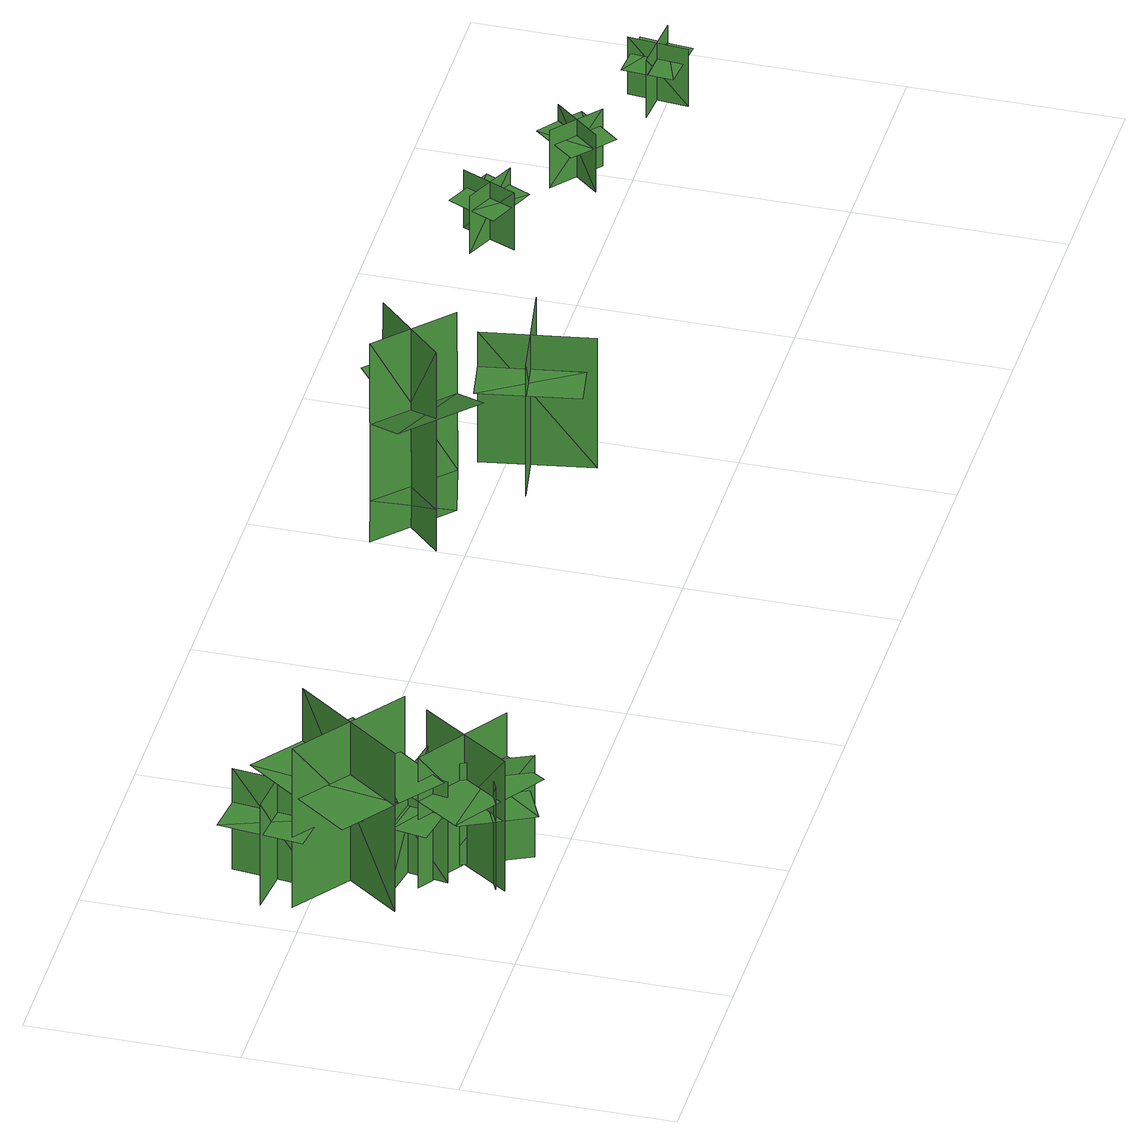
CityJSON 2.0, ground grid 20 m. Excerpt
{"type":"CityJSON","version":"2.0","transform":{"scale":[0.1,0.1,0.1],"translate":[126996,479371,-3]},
"CityObjects":{
"tree1":{"type":"SolitaryVegetationObject","geometry":[{"type":"MultiSurface","lod":"1","boundaries":[[[0,1,2]],[[0,2,3]],[[4,5,6]],[[4,6,7]],[[8,9,10]],[[8,10,11]],[[8,9,12]],[[8,12,13]]]}]},
"tree2":{"type":"SolitaryVegetationObject","geometry":[{"type":"MultiSurface","lod":"1","boundaries":[[[14,15,16]],[[14,16,17]],[[18,19,20]],[[18,20,21]],[[22,23,24]],[[22,24,25]],[[22,23,26]],[[22,26,27]]]}]},
"tree3":{"type":"SolitaryVegetationObject","geometry":[{"type":"MultiSurface","lod":"1","boundaries":[[[28,29,30]],[[28,30,31]],[[32,33,34]],[[32,34,35]],[[36,37,38]],[[36,38,39]],[[36,37,40]],[[36,40,41]]]}]},
"tree4":{"type":"SolitaryVegetationObject","geometry":[{"type":"MultiSurface","lod":"1","boundaries":[[[42,43,44]],[[42,44,45]],[[46,47,48]],[[46,48,49]],[[50,51,52]],[[50,52,53]],[[50,51,54]],[[50,54,55]]]}]},
"tree5":{"type":"SolitaryVegetationObject","geometry":[{"type":"MultiSurface","lod":"1","boundaries":[[[56,57,58]],[[56,58,59]],[[60,61,62]],[[60,62,63]],[[64,65,66]],[[64,66,67]],[[64,65,68]],[[64,68,69]]]}]},
"tree6":{"type":"SolitaryVegetationObject","geometry":[{"type":"MultiSurface","lod":"1","boundaries":[[[70,71,72]],[[70,72,73]],[[74,75,76]],[[74,76,77]],[[78,79,75]],[[78,75,74]],[[80,81,71]],[[80,71,70]],[[82,83,84]],[[82,84,85]],[[86,87,88]],[[86,88,89]]]}]},
"tree7":{"type":"SolitaryVegetationObject","geometry":[{"type":"MultiSurface","lod":"1","boundaries":[[[90,91,92]],[[90,92,93]],[[94,95,96]],[[94,96,97]],[[98,99,100]],[[98,100,101]],[[98,102,103]],[[98,103,99]]]}]},
"tree8":{"type":"SolitaryVegetationObject","geometry":[{"type":"MultiSurface","lod":"1","boundaries":[[[104,105,106]],[[104,106,107]],[[108,109,110]],[[108,110,111]],[[112,113,114]],[[112,114,115]],[[112,115,116]],[[112,116,117]]]}]},
"tree9":{"type":"SolitaryVegetationObject","geometry":[{"type":"MultiSurface","lod":"1","boundaries":[[[118,119,120]],[[118,120,121]],[[122,123,124]],[[122,124,125]],[[126,127,128]],[[126,128,129]],[[126,129,130]],[[126,130,131]]]}]},
"tree10":{"type":"SolitaryVegetationObject","geometry":[{"type":"MultiSurface","lod":"1","boundaries":[[[132,133,134]],[[132,134,135]],[[136,137,138]],[[136,138,139]],[[140,141,142]],[[140,142,143]],[[140,143,144]],[[140,144,145]]]}]}
},
"vertices":[
[67,197,12],[77,279,12],[77,279,121],[67,197,121],[111,232,12],[29,241,12],[29,241,121],[111,232,121],[70,197,85],[80,278,85],[39,283,85],[29,202,85],[113,275,85],[103,193,85],
[53,124,9],[130,228,9],[130,228,181],[53,124,181],[140,137,9],[37,214,9],[37,214,181],[140,137,181],[57,122,124],[134,225,124],[82,264,124],[5,160,124],[176,194,124],[98,90,124],
[74,135,10],[155,120,10],[155,120,120],[74,135,120],[106,89,10],[121,170,10],[121,170,120],[106,89,120],[74,132,83],[155,117,83],[162,158,83],[81,173,83],[149,85,83],[68,99,83],
[181,54,9],[94,113,9],[94,113,150],[181,54,150],[168,124,9],[108,37,9],[108,37,150],[168,124,150],[183,57,103],[96,116,103],[66,72,103],[154,13,103],[120,151,103],[207,92,103],
[180,80,11],[106,45,11],[106,45,121],[180,80,121],[128,99,11],[163,24,11],[163,24,121],[128,99,121],[179,82,84],[105,47,84],[123,10,84],[197,45,84],[91,77,84],[165,112,84],
[640,217,73],[574,280,73],[575,281,243],[641,218,243],[638,286,73],[576,220,73],[576,220,243],[639,285,243],[639,285,28],[576,220,28],[641,218,28],[575,281,28],[640,218,156],[575,280,156],[543,247,173],[608,185,173],[584,272,183],[633,225,183],[657,250,192],[607,297,192],
[745,116,21],[728,221,21],[728,221,162],[745,116,162],[793,184,21],[688,167,21],[688,167,162],[793,184,162],[743,125,125],[728,221,125],[686,214,125],[702,118,125],[785,132,125],[769,228,125],
[1032,312,53],[1009,260,53],[1009,260,115],[1032,312,115],[994,297,53],[1046,273,53],[1046,273,115],[994,297,115],[996,296,98],[986,273,98],[1034,252,98],[1044,274,98],[1055,297,98],[1007,319,98],
[1102,251,59],[1146,214,59],[1146,214,121],[1102,251,121],[1106,210,59],[1143,254,59],[1143,254,121],[1106,210,121],[1108,212,104],[1127,196,104],[1161,237,104],[1142,253,104],[1122,268,104],[1089,228,104],
[1246,161,65],[1251,218,65],[1251,218,127],[1246,161,127],[1277,188,65],[1220,193,65],[1220,193,127],[1277,188,127],[1274,188,110],[1277,213,110],[1224,217,110],[1222,192,110],[1220,168,110],[1272,163,110]
]}
